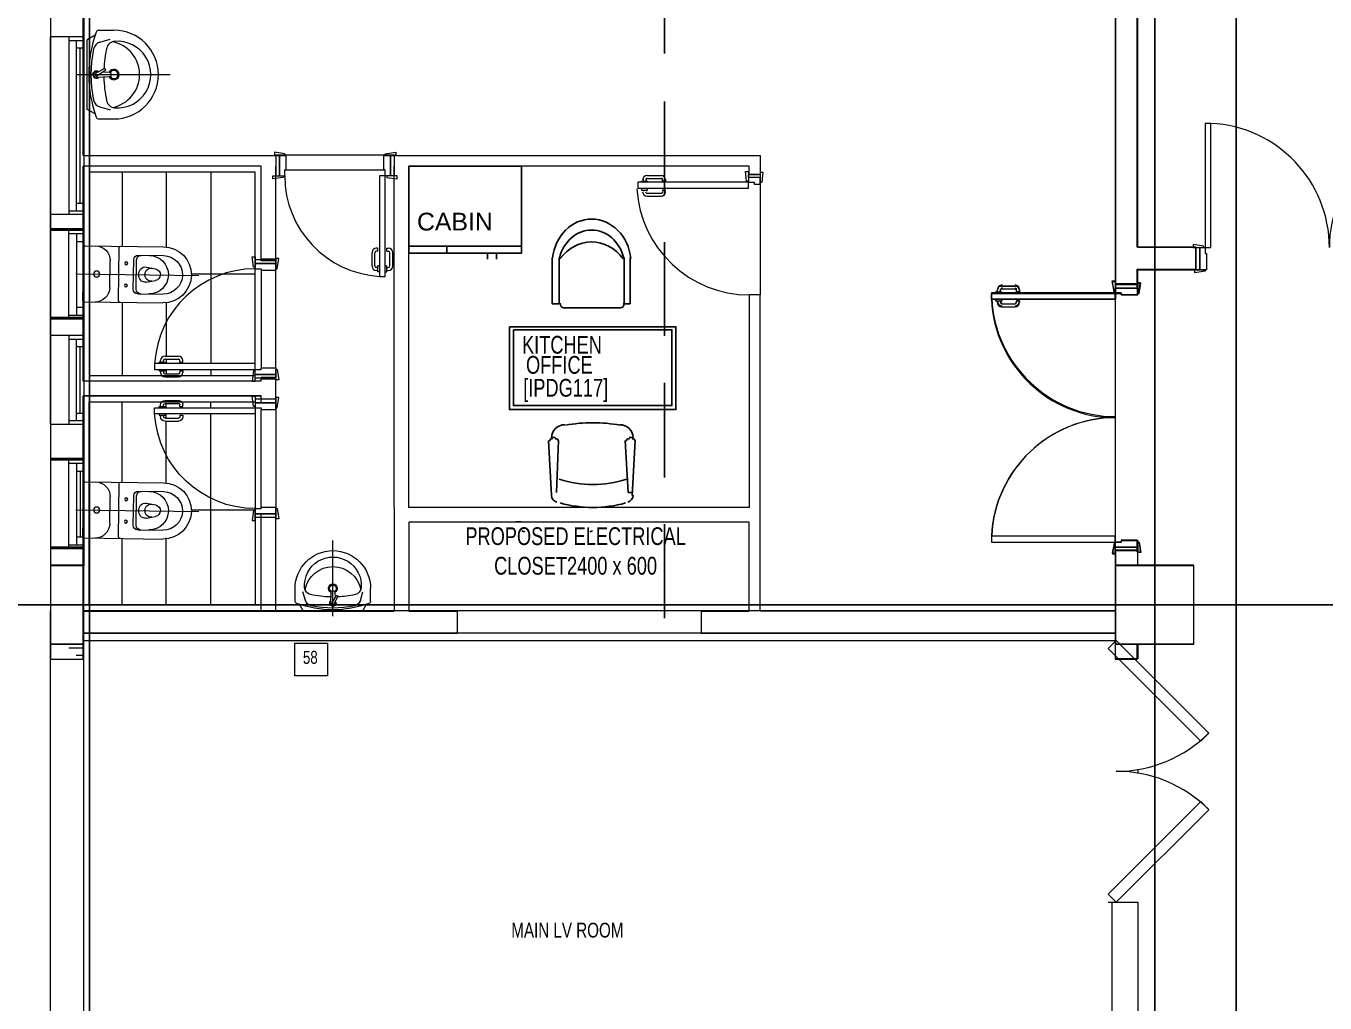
# Model space of a CAD drawing. Header units: metres. Extents: x -18745 to 220762, y -1579758 to -1356048.
# Drawn here: x 100185 to 108964, y -1392028 to -1385426 of the extents above; entities that cross this region are included whole.
import ezdxf

# ---------------------------------------------------------------- set-up
doc = ezdxf.new("R2010")
doc.units = ezdxf.units.M
doc.linetypes.add('A-100 - Copy$0$DASHED2', pattern=[0.375, 0.25, -0.125])
doc.layers.get('0').update_dxf_attribs({"lineweight": 0})
for name, color, linetype, lineweight in [('A-100 - Copy$0$01-Ground Floor$0$RE.A-opening-wood-door', 8, 'Continuous', 0), ('A-100 - Copy$0$72_EGR_BASE_TEXT', 8, 'Continuous', 0), ('A-100 - Copy$0$_KTI_CONTROL', 8, 'Continuous', 0), ('A-100 - Copy$0$Aluminum', 8, 'Continuous', 0), ('A-100 - Copy$0$car', 8, 'Continuous', 0), ('A-100 - Copy$0$Medical Equipment and Furniture', 8, 'Continuous', 0), ('A-100 - Copy$0$Proj', 8, 'Continuous', 0), ('A-100 - Copy$0$SANIT', 8, 'Continuous', 0), ('A-100 - Copy$0$Structure', 8, 'Continuous', 9), ('A-100 - Copy$0$Walls', 8, 'Continuous', 0), ('A-100 - Copy$0$Wooden Joinery', 8, 'Continuous', 0)]:
    doc.layers.add(name, color=color, linetype=linetype, lineweight=lineweight)
for name, color, linetype in [('A-100 - Copy$0$axes', 8, 'Continuous'), ('A-100 - Copy$0$PDF_Geometry', 8, 'Continuous'), ('A-100 - Copy$0$PDF_Text', 8, 'Continuous'), ('A-100 - Copy$0$S-STRUC', 8, 'Continuous')]:
    doc.layers.add(name, color=color, linetype=linetype)
doc.styles.add('A-100 - Copy$0$PDF Arial', font='arial.ttf')
doc.styles.add('A-100 - Copy$0$X3G_ENTITY_257CFD', font='swisscl.ttf', dxfattribs={"height": 200})
doc.styles.add('A-100 - Copy$0$X3G_ENTITY_2587EA', font='swisscl.ttf', dxfattribs={"height": 200})

# ---------------------------------------------------------------- blocks, each defined once
blk = doc.blocks.new('A-100 - Copy$0$A$C009F45C9')
at = {"layer": 'A-100 - Copy$0$Wooden Joinery'}
for p, q in [((844, -1650), (754, -1650)), ((724, -1690), (724, -1680)), ((744, -1690), (724, -1690)), ((724, -1750), (724, -1760)), ((744, -1750), (724, -1750)), ((744, -1690), (744, -1680)), ((744, -1750), (744, -1760)), ((844, -1670), (754, -1670)), ((884, -1690), (844, -1690)), ((844, -1700), (844, -1690)), ((844, -1740), (844, -1750)), ((884, -1750), (844, -1750)), ((854, -1690), (854, -1680)), ((854, -1750), (854, -1760)), ((874, -1690), (874, -1680)), ((874, -1750), (874, -1760)), ((884, -1700), (884, -1690)), ((884, -1740), (884, -1750)), ((844, -1770), (754, -1770)), ((844, -1790), (754, -1790))]:
    blk.add_line(p, q, dxfattribs=at)
for points in [[(-75, -60), (-85, -60), (-95, 10), (-75, 10)], [(75, -50), (85, -50), (95, 20), (75, 20)], [(75, -100), (914, -100), (914, -60), (75, -60)], [(-75, -1740), (-85, -1740), (-95, -1810), (-75, -1810)], [(75, -1700), (914, -1700), (914, -1740), (75, -1740)], [(75, -1700), (914, -1700), (914, -1740), (75, -1740)], [(75, -1750), (85, -1750), (95, -1820), (75, -1820)]]:
    blk.add_lwpolyline(points, close=True, dxfattribs=at)
for points in [[(75, -25), (-75, -25), (-75, 0), (75, 0), (75, -25)], [(75, -25), (75, -60), (35, -60), (35, -70), (-75, -70), (-75, -25), (75, -25)], [(75, -1775), (75, -1740), (35, -1740), (35, -1730), (-75, -1730), (-75, -1775), (75, -1775)], [(75, -1775), (-75, -1775), (-75, -1800), (75, -1800), (75, -1775)]]:
    blk.add_lwpolyline(points, dxfattribs=at)
for centre, radius, start, end in [((75, -60), 840, 270, 357.2706), ((75, -1740), 840, 2.7294, 90), ((754, -1680), 30, 90, 180), ((844, -1680), 30, 0, 90), ((754, -1680), 10, 90, 180), ((844, -1680), 10, 0, 90), ((754, -1760), 30, 180, 270), ((754, -1760), 10, 180, 270), ((844, -1760), 10, 270, 0), ((844, -1760), 30, 270, 0)]:
    blk.add_arc(centre, radius, start, end, dxfattribs=at)
blk = doc.blocks.new('A-100 - Copy$0$A$C26754117')
at = {"layer": 'A-100 - Copy$0$car'}
for p, q in [((750, 820), (90, 820)), ((90, 720), (750, 720))]:
    blk.add_line(p, q, dxfattribs=at)
at = {"layer": 'A-100 - Copy$0$Wooden Joinery'}
for p, q in [((710, 191.2), (700, 191.2)), ((710, 171.2), (710, 191.2)), ((770, 191.2), (780, 191.2)), ((770, 171.2), (770, 191.2)), ((670, 71.2), (670, 161.2)), ((690, 71.2), (690, 161.2)), ((710, 171.2), (700, 171.2)), ((770, 171.2), (780, 171.2)), ((790, 71.2), (790, 161.2)), ((810, 71.2), (810, 161.2)), ((710, 61.2), (700, 61.2)), ((710, 41.2), (700, 41.2)), ((710, 31.2), (710, 71.2)), ((720, 71.2), (710, 71.2)), ((720, 31.2), (710, 31.2)), ((760, 71.2), (770, 71.2)), ((760, 31.2), (770, 31.2)), ((770, 31.2), (770, 71.2)), ((770, 61.2), (780, 61.2)), ((770, 41.2), (780, 41.2))]:
    blk.add_line(p, q, dxfattribs=at)
for points in [[(80, 820), (80, 830), (10, 840), (10, 820)], [(760, 820), (760, 830), (830, 840), (830, 820)], [(70, 680), (70, 670), (0, 660), (0, 680)], [(720, 680), (720, 1.2), (760, 1.2), (760, 680)], [(770, 680), (770, 670), (840, 660), (840, 680)]]:
    blk.add_lwpolyline(points, close=True, dxfattribs=at)
for points in [[(45, 680), (45, 820), (20, 820), (20, 680), (45, 680)], [(45, 680), (80, 680), (80, 720), (90, 720), (90, 820), (45, 820), (45, 680)], [(795, 680), (760, 680), (760, 720), (750, 720), (750, 820), (795, 820), (795, 680)], [(795, 680), (795, 820), (820, 820), (820, 680), (795, 680)]]:
    blk.add_lwpolyline(points, dxfattribs=at)
for centre, radius, start, end in [((760, 680), 680, 180, 266.62771), ((700, 161.2), 30, 90, 180), ((780, 161.2), 30, 0, 90), ((700, 161.2), 10, 90, 180), ((780, 161.2), 10, 0, 90), ((700, 71.2), 30, 180, 270), ((700, 71.2), 10, 180, 270), ((780, 71.2), 10, 270, 0), ((780, 71.2), 30, 270, 0)]:
    blk.add_arc(centre, radius, start, end, dxfattribs=at)
blk = doc.blocks.new('A-100 - Copy$0$lav-manta 60')
at = {"layer": 'A-100 - Copy$0$SANIT'}
for p, q in [((-0.2658, -0.0529), (-0.2358, 0)), ((-0.2358, 0), (0.2358, 0)), ((0, 0.04), (0, -0.56)), ((0.2658, -0.0529), (0.2358, 0)), ((-0.3, -0.0789), (-0.3, -0.18)), ((-0.2185, -0.0841), (-0.2383, -0.1537)), ((-0.015, -0.1473), (-0.0199, -0.064)), ((0.0274, -0.121), (-0.0078, -0.0673)), ((0.0389, -0.1142), (0.0087, -0.0575)), ((0.0191, -0.077), (0.0199, -0.064)), ((0.2185, -0.0841), (0.2383, -0.1537)), ((0.3, -0.0789), (0.3, -0.18)), ((0.015, -0.1473), (0.0174, -0.1057))]:
    blk.add_line(p, q, dxfattribs=at)
for centre, radius, start, end in [((-0.28, -0.0789), 0.02, 109.82288, 180), ((0, -0.8557), 0.8457, 70.17712, 109.82288), ((-0.1608, -0.1006), 0.06, 101.80862, 164.07939), ((0, -0.8696), 0.8457, 78.19138, 101.80862), ((0, -0.0617), 0.025, 320.74745, 220.36799), ((0, -0.0617), 0.02, 353.26708, 186.68201), ((0, -0.0617), 0.00966, 25.41267, 215.95772), ((0.1608, -0.1006), 0.06, 15.92061, 78.19138), ((0.28, -0.0789), 0.02, 0, 70.17712), ((-0.1645, -0.189), 0.06, 102.08826, 174.81422), ((0, -0.1282), 0.2252, 190.60973, 349.39027), ((0, -0.9572), 0.8457, 91.15716, 102.08826), ((0, -0.18), 0.035, 115.31059, 64.68941), ((0, -0.18), 0.0275, 117.14957, 62.85043), ((0, -0.1473), 0.015, 180, 0), ((0, -0.9572), 0.8457, 88.54856, 88.84398), ((0.0332, -0.1176), 0.00666, 210.68519, 30.68519), ((0, -0.9572), 0.8457, 77.91174, 87.42745), ((0.1645, -0.189), 0.06, 5.18578, 77.91174), ((0, -0.18), 0.3, 180, 0), ((0, -0.2039), 0.2252, 174.81422, 5.18578)]:
    blk.add_arc(centre, radius, start, end, dxfattribs=at)
blk = doc.blocks.new('A-100 - Copy$0$WC manta')
at = {"layer": 'A-100 - Copy$0$SANIT'}
for p, q in [((-0.13, 0.18), (-0.13, -0.18)), ((-0.12, 0.19), (0.41, 0.19)), ((0.109, 0.18), (0.109, -0.18)), ((0.05, 0.09), (0.05, -0.09)), ((0.209, 0.1), (0.209, -0.1)), ((0.229, 0.1), (0.229, -0.1)), ((0.239, 0.13), (0.41, 0.13)), ((-0.18, 0), (0.65, 0)), ((0.2955, 0.051), (0.3581, 0.0393)), ((0.2955, -0.051), (0.3581, -0.0393)), ((0.239, -0.13), (0.41, -0.13)), ((-0.12, -0.19), (0.41, -0.19))]:
    blk.add_line(p, q, dxfattribs=at)
for centre, radius in [((-0.04, 0), 0.02), ((0.159, 0.0752), 0.01), ((0.159, -0.0753), 0.01)]:
    blk.add_circle(centre, radius, dxfattribs=at)
for centre, radius, start, end in [((-0.12, 0.18), 0.01, 90, 180), ((-0.05, 0.09), 0.1, 0, 90), ((0.119, 0.18), 0.01, 90, 180), ((0.41, 0), 0.19, 270, 90), ((0.239, 0.1), 0.03, 90, 180), ((0.259, 0.1), 0.03, 90, 180), ((0.3147, 0), 0.13, 270, 90), ((0.41, 0), 0.13, 270, 90), ((0.3029, 0), 0.0588, 141.52497, 218.47503), ((0.2882, 0.0117), 0.04, 79.42885, 141.52497), ((0.3454, 0), 0.0588, 166.41759, 193.58241), ((0.3271, 0.0044), 0.04, 79.42885, 166.41759), ((0.3507, 0), 0.04, 280.57115, 79.42885), ((0.2882, -0.0117), 0.04, 218.47503, 280.57115), ((0.3271, -0.0044), 0.04, 193.58241, 280.57115), ((-0.05, -0.09), 0.1, 270, 0), ((0.239, -0.1), 0.03, 180, 270), ((0.259, -0.1), 0.03, 180, 270), ((-0.12, -0.18), 0.01, 180, 270), ((0.119, -0.18), 0.01, 180, 270)]:
    blk.add_arc(centre, radius, start, end, dxfattribs=at)
blk = doc.blocks.new('A-100 - Copy$0$A$C02230961')
at = {"layer": 'A-100 - Copy$0$_KTI_CONTROL', "color": 8}
for p, q in [((1158.2, -20320.8, -2.4), (1158.2, -19681.1, -2.4)), ((1258.2, -20320.8, -2.4), (1258.2, -19681.1, -2.4)), ((2058.2, -21986.2, -2.4), (2058.2, -19681.1, -2.4)), ((2158.2, -21987.1, -2.4), (2158.2, -19681.1, -2.4)), ((4532.3, -19736.3, -2.4), (4532.3, -20551.3, -2.4)), ((1158.2, -21133.6, -2.4), (1158.2, -21113.6, -2.4)), ((1258.2, -21278.6, -2.4), (1258.2, -21095.8, -2.4)), ((1158.2, -21278.6, -2.4), (1158.2, -21233.6, -2.4)), ((1158.2, -22687.1, -2.4), (1158.2, -22029.6, -2.4)), ((1258.2, -22687.1, -2.4), (1258.2, -22029.6, -2.4))]:
    blk.add_line(p, q, dxfattribs=at)
at = {"layer": 'A-100 - Copy$0$Aluminum'}
for p, q in [((-140, -18806.9, -2.4), (-140, -20006.9, -2.4)), ((-140, -18831.9, -2.4), (-40, -18831.9, -2.4)), ((-90, -18831.9, -2.4), (-90, -19981.9, -2.4)), ((-40, -18806.9, -2.4), (-40, -20006.9, -2.4)), ((-90, -18881.9, -2.4), (-40, -18881.9, -2.4)), ((-65, -19931.9, -2.4), (-65, -18881.9, -2.4)), ((-140, -19981.9, -2.4), (-40, -19981.9, -2.4)), ((-90, -19931.9, -2.4), (-40, -19931.9, -2.4)), ((-140, -20824.9, -1.9), (-140, -21424.9, -1.9)), ((-140, -20849.9, -1.9), (-40, -20849.9, -1.9)), ((-90, -20849.9, -1.9), (-90, -21399.9, -1.9)), ((-40, -20824.9, -1.9), (-40, -21424.9, -1.9)), ((-90, -20899.9, -1.9), (-40, -20899.9, -1.9)), ((-65, -21349.9, -1.9), (-65, -20899.9, -1.9)), ((-140, -21399.9, -1.9), (-40, -21399.9, -1.9)), ((-90, -21349.9, -1.9), (-40, -21349.9, -1.9)), ((-140, -22935.9, -2.4), (-40, -22935.9, -2.4)), ((-90, -22985.9, -2.4), (-40, -22985.9, -2.4))]:
    blk.add_line(p, q, dxfattribs=at)
at = {"layer": 'A-100 - Copy$0$PDF_Geometry', "lineweight": 5, "elevation": -2.4}
for points in [[(11262.7, -8355.8), (7463.2, -8355.8), (7463.2, -7978.5), (6931, -7978.5), (6931, -22687.1), (4532.3, -22687.1)], [(6931, -15706.8), (6931, -20477.1), (7079.2, -20477.1), (7079.2, -20376), (7476.7, -20376), (7476.7, -20227.8), (7079.2, -20227.8), (7079.2, -15706.8)], [(-42.7, -19607.9), (-42.7, -18665.7), (-265, -18665.7), (-265, -20108.5), (-42.7, -20108.5), (-42.7, -19682)], [(-89.4, -19062.2), (422.6, -19062.2)], [(-265, -19608.3), (-265, -23011.5), (-42.7, -23011.5), (-42.7, -22836.3), (2483.2, -22836.3)], [(-42.7, -19607.9), (1328.2, -19607.9)], [(1988.2, -19607.9), (4532.3, -19607.9)], [(4532.3, -19607.9), (4532.3, -19736.3), (4458.2, -19736.3), (4458.2, -19682), (2158.2, -19682)], [(1158.2, -19682), (-42.7, -19682)], [(-42.7, -19688.8), (-42.7, -20888.1)], [(1118.2, -21014.6), (1118.2, -19722), (-2.7, -19722), (-2.7, -20279.3), (-2.7, -21094.6), (1118.2, -21094.6), (1118.2, -21054.6)], [(220.1, -19722), (220.1, -20221.8)], [(516.6, -19722), (516.6, -20226.5)], [(819.8, -19722), (819.8, -21014.6)], [(3770.9, -19743.1), (3865.3, -19743.1)], [(3730.5, -19790.2), (3730.5, -19783.5), (3770.9, -19783.5), (3770.9, -19790.2)], [(3730.5, -19830.7), (3730.5, -19844.1), (3770.9, -19844.1), (3770.9, -19830.7)], [(3744, -19783.5), (3744, -19770)], [(3764.2, -19783.5), (3764.2, -19770)], [(3770.9, -19763.3), (3865.3, -19763.3)], [(3892.2, -19770), (3892.2, -19783.5), (3872, -19783.5), (3872, -19770)], [(3744, -19844.1), (3744, -19850.9)], [(3764.2, -19844.1), (3764.2, -19850.9)], [(3770.9, -19864.4), (3865.3, -19864.4)], [(3770.9, -19884.6), (3865.3, -19884.6)], [(3892.2, -19850.9), (3892.2, -19844.1), (3872, -19844.1), (3872, -19850.9)], [(-143.7, -20108.5), (-143.7, -20708.1)], [(-143.7, -20135.4), (-42.7, -20135.4)], [(-89.8, -20135.4), (-89.8, -20687.9)], [(-89.8, -20189.3), (-42.7, -20189.3)], [(685, -20408.3), (1118.2, -20408.3)], [(6122.4, -20537.7), (6122.4, -20531), (6162.9, -20531), (6162.9, -20537.7)], [(6135.9, -20531), (6135.9, -20517.5)], [(6156.1, -20531), (6156.1, -20517.5)], [(6162.9, -20490.6), (6250.4, -20490.6)], [(6162.9, -20510.8), (6250.4, -20510.8)], [(6284.1, -20517.5), (6284.1, -20531), (6263.9, -20531), (6263.9, -20517.5)], [(220.1, -20601.8), (220.1, -21094.6)], [(516.6, -20604.6), (516.6, -20964.6)], [(4532.3, -22687.1), (4532.3, -20551.3), (4458.2, -20551.3), (4458.2, -21987.1)], [(6122.4, -20578.2), (6122.4, -20591.7), (6162.9, -20591.7), (6162.9, -20578.2)], [(6135.9, -20591.7), (6135.9, -20598.4)], [(6156.1, -20591.7), (6156.1, -20598.4)], [(6162.9, -20611.9), (6250.4, -20611.9)], [(6284.1, -20598.4), (6284.1, -20591.7), (6263.9, -20591.7), (6263.9, -20598.4)], [(-143.7, -20687.9), (-42.7, -20687.9)], [(-89.8, -20634), (-42.7, -20634)], [(6162.9, -20632.1), (6250.4, -20632.1)], [(516.6, -20984.6), (516.6, -21014.6)], [(516.6, -21054.6), (516.6, -21084.6)], [(819.8, -21054.6), (819.8, -21094.6)], [(1158.2, -21133.6), (-42.7, -21133.6)], [(1158.2, -21134.6), (-42.7, -21134.6)], [(1158.2, -21233.6), (-42.7, -21233.6)], [(1158.2, -21234.6), (-42.7, -21234.6)], [(1118.2, -21354.6), (1118.2, -22647.1), (-2.7, -22647.1), (-2.7, -22089.8), (-2.7, -21274.6), (1118.2, -21274.6), (1118.2, -21314.6)], [(220.1, -21816.7), (220.1, -21274.6)], [(516.6, -21314.6), (516.6, -21284.6)], [(819.8, -21314.6), (819.8, -21274.6)], [(516.6, -21384.6), (516.6, -21354.6)], [(516.6, -21821.4), (516.6, -21404.6)], [(819.8, -22647.1), (819.8, -21354.6)], [(-143.7, -21661), (-143.7, -22260.7)], [(-143.7, -21688), (-42.7, -21688)], [(-89.8, -21688), (-89.8, -22240.5)], [(-89.8, -21741.9), (-42.7, -21741.9)], [(-62.9, -22186.6), (-62.9, -21741.9)], [(685, -22003.2), (1118.2, -22003.2)], [(2058.2, -21987.1), (2058.2, -22687.1)], [(4458.2, -21987.1), (2158.2, -21987.1)], [(4458.2, -22687.1), (4458.2, -22087.1), (2158.2, -22087.1), (2158.2, -22687.1)], [(-89.8, -22186.6), (-42.7, -22186.6)], [(220.1, -22647.1), (220.1, -22198.6)], [(516.6, -22647.1), (516.6, -22191.9)], [(-143.7, -22240.5), (-42.7, -22240.5)], [(2483.2, -22687.1), (2483.2, -22836.3)], [(4133.2, -22687.1), (4133.2, -22836.3)], [(4133.2, -22836.3), (6931, -22836.3), (6931, -23011.5), (7079.2, -23011.5), (7079.2, -22910.4), (7079.2, -23011.5)]]:
    blk.add_lwpolyline(points, dxfattribs=at)
at = {"layer": 'A-100 - Copy$0$PDF_Geometry', "lineweight": 25, "elevation": -2.4}
for points in [[(-42.7, -19607.9), (-42.7, -13584.3)], [(-42.7, -21134.6), (-42.7, -19682)], [(2158.2, -20221.1), (2919.6, -20221.1)], [(2414.2, -20268.2), (2414.2, -20221.1)], [(2688.3, -20268.2), (2688.3, -20308.7)], [(2748.9, -20268.2), (2748.9, -20308.7)], [(3173.4, -20611.2), (3126.2, -20611.2), (3126.2, -20301.2)], [(3173.4, -20604.4), (3173.4, -20301.2)], [(3604.6, -20611.2), (3651.8, -20611.2), (3651.8, -20301.2)], [(3611.4, -20604.4), (3611.4, -20301.2)], [(3200.3, -20638.1), (3584.4, -20638.1)], [(2058.2, -22687.1), (-42.7, -22687.1), (-42.7, -21233.6)], [(3127.7, -21515.5), (3147.9, -21515.5)], [(3154.6, -21886), (3168.1, -21535.7)], [(3666.7, -21886), (3639.8, -21886), (3619.5, -21535.7)], [(3666.7, -21515.5), (3646.5, -21515.5)], [(3666.7, -21906.2), (3686.9, -21535.7)], [(-42.7, -21885.3), (-42.7, -22121.1)], [(2914.3, -22083.6), (2880.6, -22083.6)], [(2914.3, -22083.6), (2914.3, -22083.6)], [(3406.1, -22083.6), (3406.1, -22083.6)], [(2941.2, -22151), (2921, -22144.2)], [(3379.2, -22151), (3399.4, -22144.2)], [(2483.2, -22687.1), (2158.2, -22687.1)], [(4458.2, -22687.1), (4133.2, -22687.1)]]:
    blk.add_lwpolyline(points, dxfattribs=at)
at = {"layer": 'A-100 - Copy$0$PDF_Geometry', "elevation": -2.4}
for points in [[(3885.5, -18287.3), (3885.5, -18920.7)], [(3885.5, -19244.1), (3885.5, -19877.4)], [(3885.5, -20194.1), (3885.5, -20827.5)], [(3885.5, -21144.1), (3885.5, -21784.2)], [(3885.5, -22100.9), (3885.5, -22734.3)]]:
    blk.add_lwpolyline(points, dxfattribs=at)
at = {"layer": 'A-100 - Copy$0$PDF_Geometry', "lineweight": 18, "elevation": -2.4}
blk.add_lwpolyline([(-265, -20888.1), (-265, -19688.8)], dxfattribs=at)
at = {"layer": 'A-100 - Copy$0$PDF_Geometry', "lineweight": 25, "elevation": -2.4}
for points in [[(2919.6, -19682), (2919.6, -20268.2), (2158.2, -20268.2), (2158.2, -19682)], [(2836.5, -20766.1), (2836.5, -21325.4), (3961.7, -21325.4), (3961.7, -20766.1)], [(2863.5, -20786.4), (2863.5, -21298.4), (3934.8, -21298.4), (3934.8, -20786.4)]]:
    blk.add_lwpolyline(points, close=True, dxfattribs=at)
at = {"layer": 'A-100 - Copy$0$PDF_Geometry', "lineweight": 5, "elevation": -2.4}
for points in [[(4451.5, -19783.5), (4438, -19783.5), (4431.2, -19716.1), (4451.5, -19716.1)], [(4451.5, -19756.6), (4451.5, -19736.3), (4532.3, -19736.3), (4532.3, -19756.6), (4451.5, -19756.6), (4451.5, -19790.2), (4491.9, -19790.2), (4491.9, -19803.7), (4532.3, -19803.7), (4532.3, -19756.6)], [(4532.3, -19790.2), (4545.8, -19790.2), (4552.5, -19722.9), (4532.3, -19722.9)], [(4451.5, -19790.2), (3703.6, -19790.2), (3703.6, -19830.7), (4451.5, -19830.7)], [(6095.5, -20578.2), (6931, -20578.2), (6931, -20537.7), (6095.5, -20537.7)], [(6095.5, -20578.2), (6931, -20578.2), (6931, -20537.7), (6095.5, -20537.7)], [(6931, -20531), (6924.2, -20531), (6910.7, -20456.9), (6931, -20456.9)], [(6931, -20504.1), (7079.2, -20504.1), (7079.2, -20551.2), (6971.4, -20551.2), (6971.4, -20537.7), (6931, -20537.7), (6931, -20504.1), (7079.2, -20504.1), (7079.2, -20477.1), (6931, -20477.1)], [(7079.2, -20537.7), (7092.7, -20537.7), (7099.4, -20470.4), (7079.2, -20470.4)], [(6095.5, -22222.2), (6931, -22222.2), (6931, -22181.8), (6095.5, -22181.8)], [(6931, -22255.9), (7079.2, -22255.9), (7079.2, -22208.7), (6971.4, -22208.7), (6971.4, -22222.2), (6931, -22222.2), (6931, -22255.9), (7079.2, -22255.9), (7079.2, -22276.1), (6931, -22276.1)], [(6931, -22228.9), (6924.2, -22228.9), (6910.7, -22296.3), (6931, -22296.3)], [(7079.2, -22222.2), (7092.7, -22222.2), (7099.4, -22289.6), (7079.2, -22289.6)], [(-265, -22909.5), (-42.7, -22909.5), (-42.7, -22377.2), (-265, -22377.2)], [(6931, -22909.5), (7463.2, -22909.5), (7463.2, -22377.2), (6931, -22377.2)]]:
    blk.add_lwpolyline(points, close=True, dxfattribs=at)
at = {"layer": 'A-100 - Copy$0$PDF_Geometry', "lineweight": 40, "elevation": -2.4}
for points in [[(-42.7, -20108.5), (-265, -20108.5)], [(1258.2, -20313.6), (1158.2, -20313.6)], [(-42.7, -20708.1), (-265, -20708.1)], [(1258.2, -21113.6), (1158.2, -21113.6)], [(-42.7, -21661), (-265, -21661)], [(-42.7, -22260.7), (-265, -22260.7)]]:
    blk.add_lwpolyline(points, dxfattribs=at)
at = {"layer": 'A-100 - Copy$0$PDF_Geometry', "lineweight": 25, "elevation": -2.4}
blk.add_lwpolyline([(3157.2, -21951.4, -0.32031), (3120.9, -21906.2), (3100.7, -21535.7)], format="xyb", dxfattribs=at)
at = {"layer": 'A-100 - Copy$0$PDF_Geometry', "lineweight": 5}
for centre, radius, start, end in [((3767.6, -19773.4, -2.4), 30.3, 90.00002, 179.99998), ((3861.9, -19773.4, -2.4), 30.3, 0.00002, 89.99998), ((4459.5, -19788.3, -2.4), 763, 183.40824, 269.90059), ((3767.6, -19773.4, -2.4), 10.1, 89.99986, 180.00014), ((3861.9, -19773.4, -2.4), 10.1, 359.99986, 90.00014), ((3767.6, -19854.3, -2.4), 30.3, 180.00002, 269.99998), ((3767.6, -19854.3, -2.4), 10.1, 179.99986, 270.00014), ((3861.9, -19854.3, -2.4), 10.1, 269.99986, 0.00014), ((3861.9, -19854.3, -2.4), 30.3, 270.00002, 359.99998), ((6166.2, -20514.2, -2.4), 30.3, 90.00002, 179.99998), ((6166.2, -20514.2, -2.4), 10.1, 89.99986, 180.00014), ((6253.8, -20514.2, -2.4), 30.3, 0.00002, 89.99998), ((6253.8, -20514.2, -2.4), 10.1, 359.99986, 90.00014), ((6934.3, -20534.4, -2.4), 838.9, 182.73042, 269.99982), ((6166.2, -20595, -2.4), 30.3, 180.00002, 269.99998), ((6166.2, -20595, -2.4), 10.1, 179.99986, 270.00014), ((6253.8, -20595, -2.4), 10.1, 269.99986, 0.00014), ((6253.8, -20595, -2.4), 30.3, 270.00002, 359.99998), ((6934.3, -22218.8, -2.4), 838.9, 90.00018, 177.26958)]:
    blk.add_arc(centre, radius, start, end, dxfattribs=at)
at = {"layer": 'A-100 - Copy$0$PDF_Geometry', "lineweight": 25}
for centre, radius, start, end in [((3400.6, -22415, -2.4), 1000.6, 79.29963, 100.70037), ((3211.9, -21518.8, -2.4), 91, 89.64267, 179.28623), ((3582.5, -21518.8, -2.4), 91, 0.71377, 90.35733), ((3124.3, -21539, -2.4), 16.8, 75.48725, 181.82883), ((3151.3, -21539, -2.4), 16.8, 358.17117, 104.51275), ((3643.1, -21539, -2.4), 16.8, 75.48725, 181.82883), ((3670.1, -21539, -2.4), 16.8, 358.17117, 104.51275), ((3400.6, -21114.6, -2.4), 717.5, 251.57931, 288.42069), ((3622.9, -21902.9, -2.4), 50.5, 286.41913, 357.46222), ((3400.6, -21161.8, -2.4), 825.3, 254.47482, 285.52518)]:
    blk.add_arc(centre, radius, start, end, dxfattribs=at)
for points in [[(3393.8, -20038.5, -2.4), (3258.9, -20037.6, -2.4), (3144.8, -20150.7, -2.4), (3128.2, -20301.5, -2.4)], [(3656.8, -20304.8, -2.4), (3641.8, -20153.7, -2.4), (3528.7, -20039.3, -2.4), (3393.8, -20038.5, -2.4)], [(3392.4, -20112.6, -2.4), (3290.6, -20112.6, -2.4), (3201.4, -20190.9, -2.4), (3174.6, -20303.8, -2.4)], [(3610.1, -20303.8, -2.4), (3583.4, -20190.9, -2.4), (3494.2, -20112.6, -2.4), (3392.4, -20112.6, -2.4)], [(3392.4, -20193.4, -2.4), (3309.9, -20193.4, -2.4), (3231.5, -20235.1, -2.4), (3178.4, -20307.4, -2.4)], [(3606.3, -20307.4, -2.4), (3553.2, -20235.1, -2.4), (3474.9, -20193.4, -2.4), (3392.4, -20193.4, -2.4)], [(3180.1, -20607.8, -2.4), (3180.1, -20624.5, -2.4), (3190.7, -20638.1, -2.4), (3203.7, -20638.1, -2.4)], [(3587.8, -20638.1, -2.4), (3600.8, -20638.1, -2.4), (3611.4, -20624.5, -2.4), (3611.4, -20607.8, -2.4)]]:
    blk.add_open_spline(points, degree=3, dxfattribs=at)
at = {"layer": 'A-100 - Copy$0$Proj'}
for p, q in [((-265, -20006.9, -2.4), (-265, -18806.9, -2.4)), ((-265, -21424.9, -1.9), (-265, -20824.9, -1.9))]:
    blk.add_line(p, q, dxfattribs=at)
at = {"layer": 'A-100 - Copy$0$Structure'}
for points, elevation in [([(-265, -22910.9), (-40, -22910.9), (-40, -22380.9), (-265, -22380.9)], -2.4), ([(6933, -22910.9), (7463, -22910.9), (7463, -22380.9), (6933, -22380.9)], -4.7)]:
    blk.add_lwpolyline(points, close=True, dxfattribs=dict(at, elevation=elevation))
at = {"layer": 'A-100 - Copy$0$Walls'}
for p, q in [((-265, -17988.9, -2.4), (-265, -18806.9, -1.2)), ((-40, -17988.9, -2.4), (-40, -18806.9, -1.2)), ((-40, -18806.9, -1.2), (-265, -18806.9, -1.2)), ((-40, -20006.9, -1.2), (-265, -20006.9, -1.2)), ((-265, -20006.9, -1.2), (-265, -20824.9, 0.5)), ((-40, -20006.9, -1.2), (-40, -20824.9, 0.5)), ((-40, -20824.9, -1.9), (-265, -20824.9, -1.9)), ((-265, -21424.9, -1.9), (-40, -21424.9, -1.9)), ((-265, -21424.9, -1.9), (-265, -22380.9, 0)), ((-40, -21424.9, -1.9), (-40, -22380.9, 1.2)), ((-40, -22910.9, -2.4), (-265, -22910.9, -2.4))]:
    blk.add_line(p, q, dxfattribs=at)
for points, elevation in [([(6933, -15710.9), (6933, -20480.9), (7083, -20480.9), (7083, -20380.9), (7478, -20380.9), (7478, -20230.9), (7083, -20230.9), (7083, -15710.9)], -4.7), ([(7083, -22380.9), (7083, -22280.9), (6933, -22280.9), (6933, -22380.9)], -4.7), ([(6933, -22685.9), (-40, -22685.9)], 2.4), ([(6933, -22835.9), (-40, -22835.9)], 2.4), ([(7083, -22910.9), (7083, -23010.9), (6933, -23010.9), (6933, -22910.9)], -4.7)]:
    blk.add_lwpolyline(points, dxfattribs=dict(at, elevation=elevation))
at = {"layer": 'A-100 - Copy$0$SANIT'}
for name, p, xscale, yscale, zscale, rotation in [('A-100 - Copy$0$lav-manta 60', (-15.7, -19062.2, -2.4), 1000.000000000223, 1000.000000000223, 1000.000000000223, 90.00000000000001), ('A-100 - Copy$0$WC manta', (87.3, -20410.1, -2.4), -999.9999999999998, 999.9999999999995, 999.9999999999995, 179.2337718720319), ('A-100 - Copy$0$WC manta', (87.3, -22005, -2.4), -999.9999999999998, 999.9999999999995, 999.9999999999995, 179.2337718720319), ('A-100 - Copy$0$lav-manta 60', (1643.7, -22687.1, -2.4), -850.0000000001897, 850.0000000001897, 850.0000000001897, 180)]:
    blk.add_blockref(name, p, dxfattribs=dict(at, xscale=xscale, yscale=yscale, zscale=zscale, rotation=rotation))
at = {"layer": 'A-100 - Copy$0$Wooden Joinery'}
for name, p, rotation in [('A-100 - Copy$0$A$C009F45C9', (7478, -20305.9, -2.4), 89.99999999999999), ('A-100 - Copy$0$A$C26754117', (438.2, -20294.6, -2.4), 270.00000000108), ('A-100 - Copy$0$A$C009F45C9', (7008, -22280.9, -4.7), 180)]:
    blk.add_blockref(name, p, dxfattribs=dict(at, rotation=rotation))
blk.add_blockref('A-100 - Copy$0$A$C26754117', (1238.2, -20426.8, -2.4), dxfattribs=at)
at = {"layer": 'A-100 - Copy$0$Wooden Joinery', "xscale": -1, "rotation": 270.000000000254}
blk.add_blockref('A-100 - Copy$0$A$C26754117', (438.2, -22074.6, -2.4), dxfattribs=at)
at = {"layer": 'A-100 - Copy$0$72_EGR_BASE_TEXT', "char_height": 120, "attachment_point": 2, "style": 'A-100 - Copy$0$X3G_ENTITY_2587EA'}
for s, insert in [('KITCHEN', (3191.8, -20827.8, 0)), ('OFFICE', (3174.6, -20963.7, -2.4)), ('[IPDG117]', (3217.2, -21118.5, 0))]:
    blk.add_mtext(s, dxfattribs=dict(at, insert=insert))
at = {"layer": 'A-100 - Copy$0$Medical Equipment and Furniture', "insert": (1491.3, -22956.5, -2.4), "char_height": 87.47, "attachment_point": 2, "style": 'A-100 - Copy$0$X3G_ENTITY_257CFD'}
blk.add_mtext('58', dxfattribs=at)
at = {"layer": 'A-100 - Copy$0$PDF_Text', "insert": (2212.1, -20117.3, -2.4), "char_height": 120, "attachment_point": 7, "style": 'A-100 - Copy$0$PDF Arial'}
blk.add_mtext('CABIN', dxfattribs=at)
at = {"layer": 'A-100 - Copy$0$S-STRUC', "linetype": 'A-100 - Copy$0$DASHED2', "ltscale": 10, "insert": (3284.1, -22121.1, -2.4), "char_height": 120, "attachment_point": 2, "style": 'A-100 - Copy$0$X3G_ENTITY_2587EA'}
blk.add_mtext('PROPOSED ELECTRICAL \\PCLOSET2400 x 600', dxfattribs=at)
blk = doc.blocks.new('A-100 - Copy')
at = {"layer": 'A-100 - Copy$0$01-Ground Floor$0$RE.A-opening-wood-door', "linetype": 'ByBlock', "elevation": 0}
for points in [[(108178.5, -1390203.1), (107553.1, -1389577.7), (107498.3, -1389632.5), (108123.7, -1390257.9)], [(108178.5, -1390721.2), (107553.1, -1391346.5), (107498.3, -1391291.7), (108123.7, -1390666.3)]]:
    blk.add_lwpolyline(points, close=True, dxfattribs=at)
at = {"layer": 'A-100 - Copy$0$01-Ground Floor$0$RE.A-opening-wood-door', "linetype": 'ByBlock'}
for centre, start, end in [((107553.1, -1389577.7, 0), 270, 314.99843), ((107553.1, -1391346.5, 0), 45.00157, 90)]:
    blk.add_arc(centre, 884.4, start, end, dxfattribs=at)
at = {"layer": 'A-100 - Copy$0$Aluminum'}
for p, q in [((100475.3, -1385498.7, 0), (100475.3, -1386698.7, 0)), ((100575.3, -1385498.7, 0), (100575.3, -1386698.7, 0)), ((100475.3, -1385523.7, 0), (100575.3, -1385523.7, 0)), ((100525.3, -1385523.7, 0), (100525.3, -1386673.7, 0)), ((100525.3, -1385573.7, 0), (100575.3, -1385573.7, 0)), ((100550.3, -1386623.7, 0), (100550.3, -1385573.7, 0)), ((100525.3, -1386623.7, 0), (100575.3, -1386623.7, 0)), ((100475.3, -1386673.7, 0), (100575.3, -1386673.7, 0)), ((100475.3, -1387516.7, 0.4), (100475.3, -1388116.7, 0.4)), ((100575.3, -1387516.7, 0.4), (100575.3, -1388116.7, 0.4)), ((100475.3, -1387541.7, 0.4), (100575.3, -1387541.7, 0.4)), ((100525.3, -1387541.7, 0.4), (100525.3, -1388091.7, 0.4)), ((100525.3, -1387591.7, 0.4), (100575.3, -1387591.7, 0.4)), ((100550.3, -1388041.7, 0.4), (100550.3, -1387591.7, 0.4)), ((100525.3, -1388041.7, 0.4), (100575.3, -1388041.7, 0.4)), ((100475.3, -1388091.7, 0.4), (100575.3, -1388091.7, 0.4))]:
    blk.add_line(p, q, dxfattribs=at)
at = {"layer": 'A-100 - Copy$0$axes'}
for p, q in [((100615.3, -1477297.4, 2.4), (100615.3, -1366691.8, 2.4)), ((107813.3, -1477297.4, 0), (107813.3, -1366691.8, 0)), ((108363.3, -1477297.4, 0), (108363.3, -1366691.8, 0)), ((119297.1, -1389337.7, 0), (95545.4, -1389337.7, 0))]:
    blk.add_line(p, q, dxfattribs=at)
at = {"layer": 'A-100 - Copy$0$Medical Equipment and Furniture', "elevation": 0}
blk.add_lwpolyline([(102001.4, -1389595), (102223.4, -1389595), (102223.4, -1389817), (102001.4, -1389817), (102001.4, -1389595)], dxfattribs=at)
at = {"layer": 'A-100 - Copy$0$Proj'}
for p, q in [((100350.3, -1386698.7, 0), (100350.3, -1385498.7, 0)), ((100350.3, -1388116.7, 0.4), (100350.3, -1387516.7, 0.4))]:
    blk.add_line(p, q, dxfattribs=at)
at = {"layer": 'A-100 - Copy$0$Structure'}
for points, elevation in [([(100350.3, -1389602.7), (100575.3, -1389602.7), (100575.3, -1389072.7), (100350.3, -1389072.7)], 0), ([(107548.3, -1389602.7), (108078.3, -1389602.7), (108078.3, -1389072.7), (107548.3, -1389072.7)], -2.4)]:
    blk.add_lwpolyline(points, close=True, dxfattribs=dict(at, elevation=elevation))
at = {"layer": 'A-100 - Copy$0$Walls'}
for p, q in [((100350.3, -1384680.7, 0), (100350.3, -1385498.7, 1.2)), ((100575.3, -1384680.7, 0), (100575.3, -1385498.7, 1.2)), ((100575.3, -1385498.7, 1.2), (100350.3, -1385498.7, 1.2)), ((100575.3, -1386698.7, 1.2), (100350.3, -1386698.7, 1.2)), ((100350.3, -1386698.7, 1.2), (100350.3, -1387516.7, 2.8)), ((100575.3, -1386698.7, 1.2), (100575.3, -1387516.7, 2.8)), ((100575.3, -1387516.7, 0.4), (100350.3, -1387516.7, 0.4)), ((100350.3, -1388116.7, 0.4), (100575.3, -1388116.7, 0.4)), ((100350.3, -1388116.7, 0.4), (100350.3, -1389072.7, 2.4)), ((100575.3, -1388116.7, 0.4), (100575.3, -1389072.7, 3.5)), ((107498.3, -1389577.7, 0), (107548.3, -1389577.7, -2.4))]:
    blk.add_line(p, q, dxfattribs=at)
for points, elevation in [([(107548.3, -1382402.7), (107548.3, -1387172.7), (107698.3, -1387172.7), (107698.3, -1387072.7), (108093.3, -1387072.7), (108093.3, -1386922.7), (107698.3, -1386922.7), (107698.3, -1382402.7)], -2.4), ([(107698.3, -1389072.7), (107698.3, -1388972.7), (107548.3, -1388972.7), (107548.3, -1389072.7)], -2.4), ([(100350.3, -1393672.7), (100350.3, -1393672.7), (100350.3, -1389377.7)], 0), ([(107548.3, -1389377.7), (100575.3, -1389377.7)], 4.7), ([(100575.3, -1389577.7), (107498.3, -1389577.7)], 0), ([(107523.3, -1391346.5), (107523.3, -1393551.7), (100575.3, -1393551.7), (100575.3, -1389602.7)], 0), ([(107698.3, -1390450.1), (107698.3, -1390474.1)], 0), ([(107498.3, -1391346.5), (107698.3, -1391346.5)], 0), ([(107698.3, -1391346.5), (107698.3, -1393672.7)], 0)]:
    blk.add_lwpolyline(points, dxfattribs=dict(at, elevation=elevation))
blk.add_blockref('A-100 - Copy$0$A$C02230961', (100615.3, -1366691.8, 2.4))
at = {"layer": 'A-100 - Copy$0$Wooden Joinery'}
for p, rotation in [((108093.3, -1386997.7, 0), 90), ((107623.3, -1388972.7, -2.4), 180)]:
    blk.add_blockref('A-100 - Copy$0$A$C009F45C9', p, dxfattribs=dict(at, rotation=rotation))
at = {"layer": 'A-100 - Copy$0$72_EGR_BASE_TEXT', "insert": (103843.8, -1391485.2, -2.4), "char_height": 100, "attachment_point": 2, "style": 'A-100 - Copy$0$X3G_ENTITY_2587EA'}
blk.add_mtext_dynamic_manual_height_columns('MAIN LV ROOM', width=3575.323, gutter_width=177, heights=[0], dxfattribs=at)
at = {"layer": 'A-100 - Copy$0$Medical Equipment and Furniture', "insert": (102106.6, -1389648.3, 0), "char_height": 87.47, "attachment_point": 2, "style": 'A-100 - Copy$0$X3G_ENTITY_257CFD'}
blk.add_mtext('58', dxfattribs=at)

msp = doc.modelspace()

# ---------------------------------------------------------------- block references
msp.add_blockref('A-100 - Copy', (0, 0))

doc.saveas('drawing.dxf')
